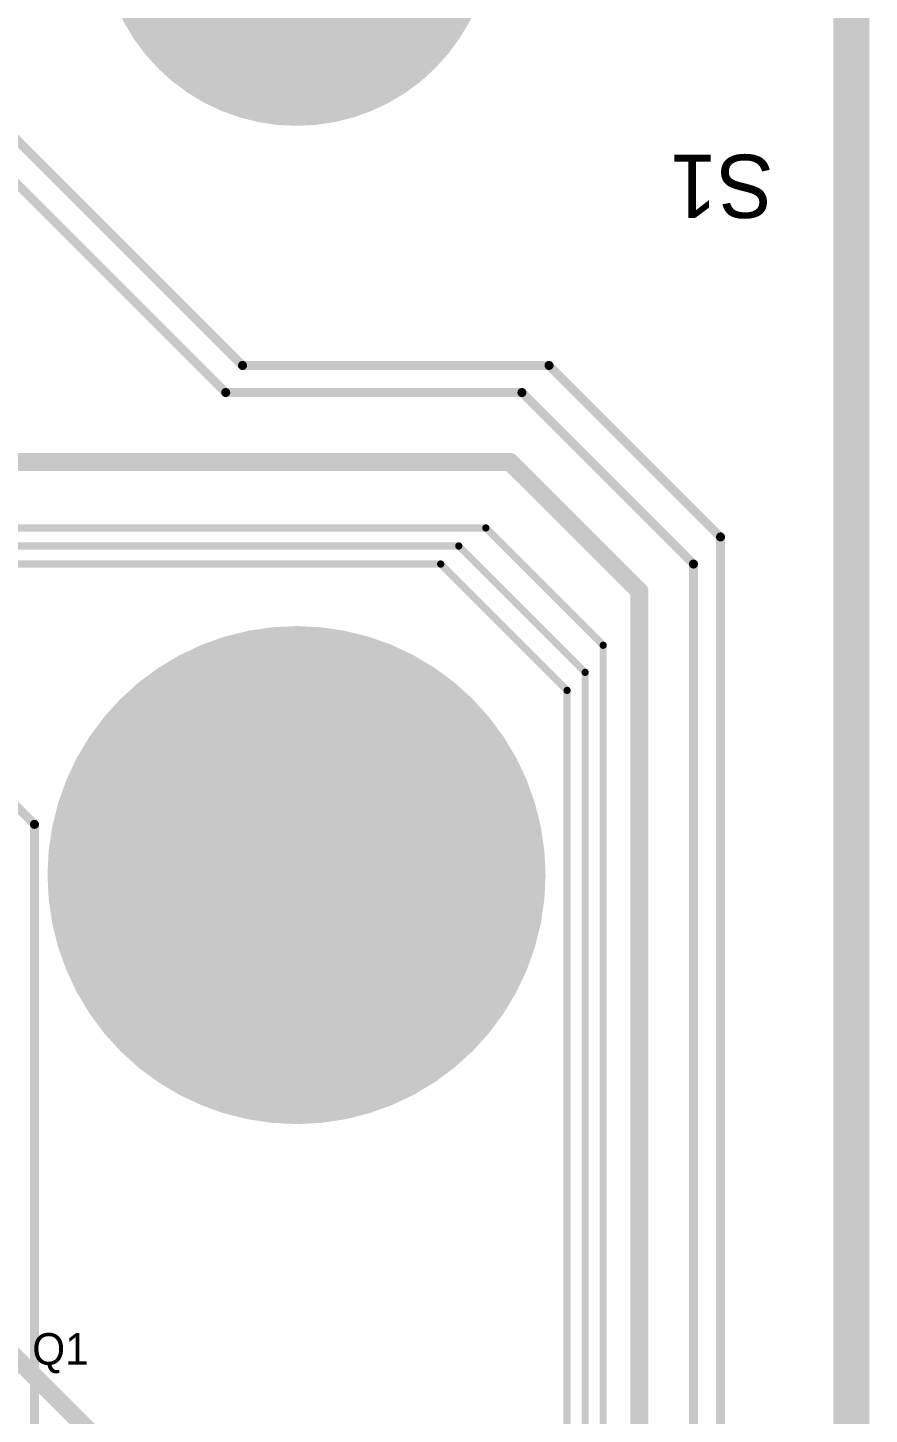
# Model space of a CAD drawing. Extents: x 11.67 to 17.2, y 3.98 to 12.28.
# Drawn here: x 16.258 to 17.191, y 6.509 to 8.045 of the extents above; entities that cross this region are included whole.
import ezdxf

# ---------------------------------------------------------------- set-up
doc = ezdxf.new("R2010")
doc.units = 0
for name, color, linetype in [('BOTTOMLAYER', 5, 'CONTINUOUS'), ('BOTTOMSOLDER', 6, 'CONTINUOUS'), ('INTERNALPLANE1', 76, 'CONTINUOUS'), ('MECHANICAL1', 6, 'CONTINUOUS'), ('MECHANICAL10', 56, 'CONTINUOUS'), ('MECHANICAL15', 56, 'CONTINUOUS'), ('MIDLAYER1', 16, 'CONTINUOUS'), ('MULTILAYER', 9, 'CONTINUOUS'), ('TOPLAYER', 1, 'CONTINUOUS'), ('TOPSOLDER', 216, 'CONTINUOUS')]:
    doc.layers.add(name, color=color, linetype=linetype)

msp = doc.modelspace()

# ---------------------------------------------------------------- linework, layer by layer
at = {"layer": 'BOTTOMLAYER'}
for points, const_width in [([(16.4579, 8.1533, 1), (16.6547, 8.1533, 1)], 0.1968), ([(16.4283, 7.1064, 1), (16.6842, 7.1064, 1)], 0.2559), ([(16.2635, 7.1626, 1), (16.2685, 7.1626, 1)], 0.005), ([(16.2635, 7.1626, 1), (16.2685, 7.1626, 1)], 0.005)]:
    msp.add_lwpolyline(points, format="xyb", close=True, dxfattribs=dict(at, const_width=const_width))
at = {"layer": 'BOTTOMLAYER', "const_width": 0.01}
for points in [[(16.1942, 7.2343), (16.266, 7.1626)], [(16.266, 6.3699), (16.266, 7.1626)]]:
    msp.add_lwpolyline(points, dxfattribs=at)
at = {"layer": 'BOTTOMSOLDER'}
for points, const_width in [([(16.4559, 8.1533, 1), (16.6567, 8.1533, 1)], 0.2009), ([(16.4263, 7.1064, 1), (16.6862, 7.1064, 1)], 0.2599)]:
    msp.add_lwpolyline(points, format="xyb", close=True, dxfattribs=dict(at, const_width=const_width))
at = {"layer": 'INTERNALPLANE1'}
for points, const_width in [([(17.1708, 4.126), (17.1708, 12.185)], 0.04), ([(16.176, 6.641), (16.696, 6.121)], 0.02)]:
    msp.add_lwpolyline(points, dxfattribs=dict(at, const_width=const_width))
for points, const_width in [([(16.4479, 8.1533, 1), (16.6647, 8.1533, 1)], 0.2168), ([(16.4183, 7.1064, 1), (16.6942, 7.1064, 1)], 0.2759)]:
    msp.add_lwpolyline(points, format="xyb", close=True, dxfattribs=dict(at, const_width=const_width))
at = {"layer": 'MECHANICAL1', "const_width": 0.012}
msp.add_lwpolyline([(17.1708, 4.126), (17.1708, 12.185)], dxfattribs=at)
at = {"layer": 'MIDLAYER1'}
for points, const_width in [([(16.4579, 8.1533, 1), (16.6547, 8.1533, 1)], 0.1968), ([(16.4939, 7.671, 1), (16.4989, 7.671, 1)], 0.005), ([(16.4939, 7.671, 1), (16.4989, 7.671, 1)], 0.005), ([(16.8335, 7.671, 1), (16.8385, 7.671, 1)], 0.005), ([(16.8335, 7.671, 1), (16.8385, 7.671, 1)], 0.005), ([(16.4753, 7.641, 1), (16.4803, 7.641, 1)], 0.005), ([(16.4753, 7.641, 1), (16.4803, 7.641, 1)], 0.005), ([(16.8035, 7.641, 1), (16.8085, 7.641, 1)], 0.005), ([(16.8035, 7.641, 1), (16.8085, 7.641, 1)], 0.005), ([(16.7878, 7.5641, 1), (16.7978, 7.5641, 1)], 0.01), ([(16.7878, 7.5641, 1), (16.7978, 7.5641, 1)], 0.01), ([(16.764, 7.491, 1), (16.768, 7.491, 1)], 0.004), ([(16.764, 7.491, 1), (16.768, 7.491, 1)], 0.004), ([(17.0235, 7.481, 1), (17.0285, 7.481, 1)], 0.005), ([(17.0235, 7.481, 1), (17.0285, 7.481, 1)], 0.005), ([(16.734, 7.471, 1), (16.738, 7.471, 1)], 0.004), ([(16.734, 7.471, 1), (16.738, 7.471, 1)], 0.004), ([(16.714, 7.451, 1), (16.718, 7.451, 1)], 0.004), ([(16.714, 7.451, 1), (16.718, 7.451, 1)], 0.004), ([(16.9935, 7.451, 1), (16.9985, 7.451, 1)], 0.005), ([(16.9935, 7.451, 1), (16.9985, 7.451, 1)], 0.005), ([(16.931, 7.421, 1), (16.941, 7.421, 1)], 0.01), ([(16.931, 7.421, 1), (16.941, 7.421, 1)], 0.01), ([(16.4283, 7.1064, 1), (16.6842, 7.1064, 1)], 0.2559), ([(16.894, 7.361, 1), (16.898, 7.361, 1)], 0.004), ([(16.894, 7.361, 1), (16.898, 7.361, 1)], 0.004), ([(16.874, 7.331, 1), (16.878, 7.331, 1)], 0.004), ([(16.874, 7.331, 1), (16.878, 7.331, 1)], 0.004), ([(16.854, 7.311, 1), (16.858, 7.311, 1)], 0.004), ([(16.854, 7.311, 1), (16.858, 7.311, 1)], 0.004)]:
    msp.add_lwpolyline(points, format="xyb", close=True, dxfattribs=dict(at, const_width=const_width))
for points, const_width in [([(16.2244, 7.943), (16.4964, 7.671)], 0.01), ([(16.2191, 7.8997), (16.4778, 7.641)], 0.01), ([(16.4964, 7.671), (16.836, 7.671)], 0.01), ([(16.836, 7.671), (17.026, 7.481)], 0.01), ([(16.4778, 7.641), (16.806, 7.641)], 0.01), ([(16.806, 7.641), (16.996, 7.451)], 0.01), ([(15.6593, 7.5641), (16.7928, 7.5641)], 0.02), ([(16.7928, 7.5641), (16.936, 7.421)], 0.02), ([(15.6552, 7.491), (16.766, 7.491)], 0.008), ([(16.766, 7.491), (16.896, 7.361)], 0.008), ([(17.026, 5.041), (17.026, 7.481)], 0.01), ([(15.6498, 7.471), (16.736, 7.471)], 0.008), ([(16.736, 7.471), (16.876, 7.331)], 0.008), ([(15.636, 7.451), (16.716, 7.451)], 0.008), ([(16.716, 7.451), (16.856, 7.311)], 0.008), ([(16.996, 5.096), (16.996, 7.451)], 0.01), ([(16.936, 5.436), (16.936, 7.421)], 0.02), ([(16.896, 5.496), (16.896, 7.361)], 0.008), ([(16.876, 5.661), (16.876, 7.331)], 0.008), ([(16.856, 5.701), (16.856, 7.311)], 0.008)]:
    msp.add_lwpolyline(points, dxfattribs=dict(at, const_width=const_width))
at = {"layer": 'MULTILAYER'}
for points, const_width in [([(16.4579, 8.1533, 1), (16.6547, 8.1533, 1)], 0.1968), ([(16.4283, 7.1064, 1), (16.6842, 7.1064, 1)], 0.2559)]:
    msp.add_lwpolyline(points, format="xyb", close=True, dxfattribs=dict(at, const_width=const_width))
at = {"layer": 'TOPLAYER'}
for points, const_width in [([(16.4579, 8.1533, 1), (16.6547, 8.1533, 1)], 0.1968), ([(16.4283, 7.1064, 1), (16.6842, 7.1064, 1)], 0.2559)]:
    msp.add_lwpolyline(points, format="xyb", close=True, dxfattribs=dict(at, const_width=const_width))
at = {"layer": 'TOPSOLDER'}
for points, const_width in [([(16.4559, 8.1533, 1), (16.6567, 8.1533, 1)], 0.2009), ([(16.4263, 7.1064, 1), (16.6862, 7.1064, 1)], 0.2599)]:
    msp.add_lwpolyline(points, format="xyb", close=True, dxfattribs=dict(at, const_width=const_width))

# ---------------------------------------------------------------- texts
at = {"layer": 'MECHANICAL10'}
msp.add_text('Q1', height=0.035, dxfattribs=at).set_placement((16.2635, 6.5639))
at = {"layer": 'MECHANICAL15'}
msp.add_text('S1', height=0.07, rotation=180, dxfattribs=at).set_placement((17.0847, 7.9045))

doc.saveas('drawing.dxf')
